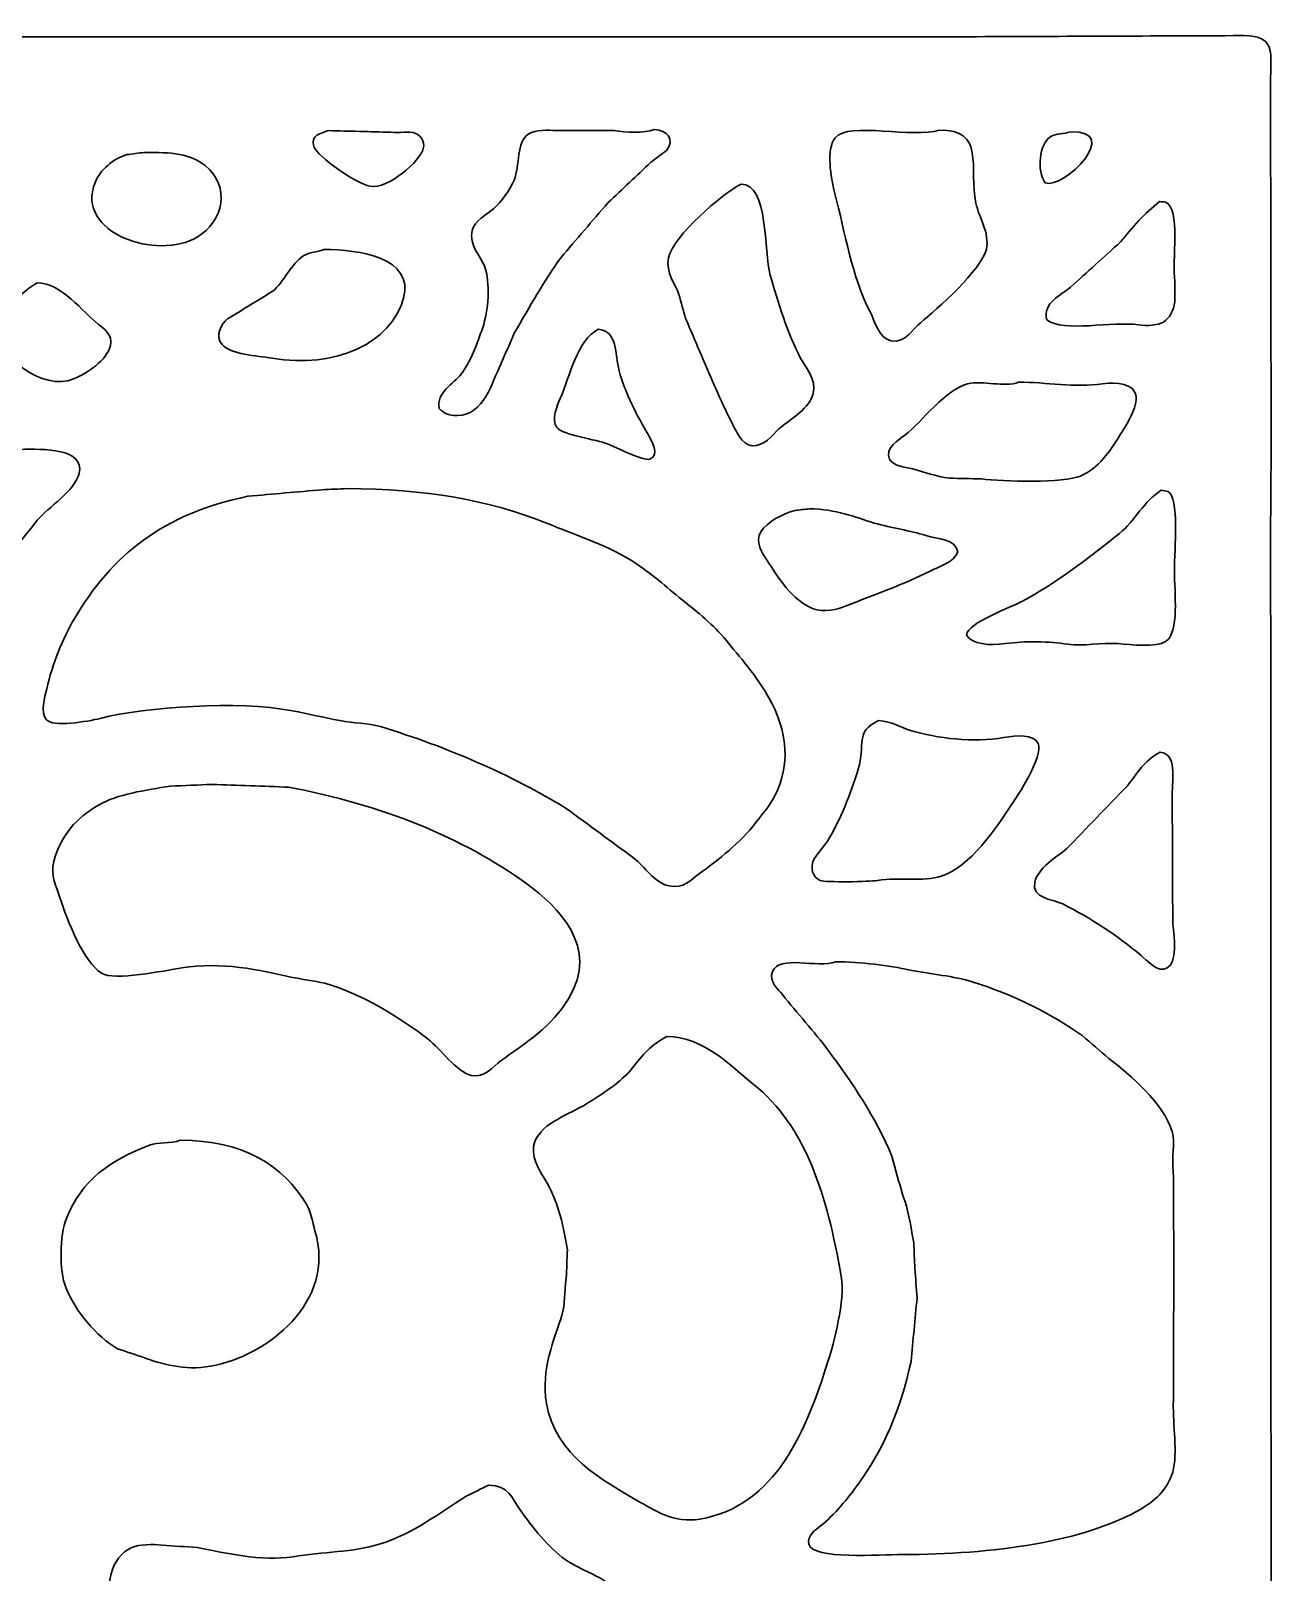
# Model space of a CAD drawing. Header units: centimetres. Extents: x 20.43 to 27, y 1.96 to 9.01.
# Drawn here: x 25.018 to 27.004, y 6.547 to 9.008 of the extents above; entities that cross this region are included whole.
import ezdxf

# ---------------------------------------------------------------- set-up
doc = ezdxf.new("R2010")
doc.units = ezdxf.units.CM
doc.header["$MEASUREMENT"] = 0
doc.layers.add('layer 1', color=7, linetype='Continuous')

msp = doc.modelspace()

# ---------------------------------------------------------------- linework, layer by layer
at = {"layer": 'layer 1', "color": 250, "lineweight": 30}
for points, knots in [([(26.9383, 9.00071), (26.96285, 9.00091), (26.98429, 9.00149), (26.99362, 8.98676), (26.99362, 8.98676), (27.00068, 8.97564), (26.99796, 8.95196), (26.99802, 8.93447), (26.99802, 8.93447), (26.99802, 8.8938), (26.99802, 8.85312), (26.99802, 8.81245), (26.99802, 8.81245), (26.99831, 8.65442), (26.9986, 8.49634), (26.99889, 8.33831), (26.99889, 8.33831), (26.9986, 8.29967), (26.99831, 8.26102), (26.99802, 8.22239), (26.99802, 8.22239), (26.99831, 7.52577), (26.9986, 6.82895), (26.99889, 6.13233), (26.99889, 6.13233), (26.99889, 6.03559), (26.99889, 5.93883), (26.99889, 5.84209), (26.99889, 5.84209), (26.99919, 5.80578), (26.99948, 5.76946), (26.99977, 5.73315), (26.99977, 5.73315), (26.99919, 5.67563), (26.9986, 5.61809), (26.99802, 5.56057), (26.99802, 5.56057), (26.99831, 4.67804), (26.9986, 3.79524), (26.99889, 2.91271), (26.99889, 2.91271), (26.99889, 2.68583), (26.99889, 2.45888), (26.99889, 2.232), (26.99889, 2.232), (26.9986, 2.16896), (26.99831, 2.1059), (26.99802, 2.04287), (26.99802, 2.04287), (26.99461, 2.02044), (27.00369, 1.9897), (26.99275, 1.97488), (26.99275, 1.97488), (26.98, 1.95762), (26.92531, 1.96339), (26.89615, 1.96355), (26.89615, 1.96355), (26.80893, 1.96355), (26.72169, 1.96355), (26.63447, 1.96355), (26.63447, 1.96355), (26.26862, 1.96355), (25.90266, 1.96355), (25.53681, 1.96355), (25.53681, 1.96355), (24.27682, 1.96355), (23.01645, 1.96355), (21.75646, 1.96355), (21.75646, 1.96355), (21.43276, 1.96355), (21.10895, 1.96355), (20.78525, 1.96355), (20.78525, 1.96355), (20.70301, 1.96326), (20.62074, 1.96297), (20.53849, 1.96268), (20.53849, 1.96268), (20.50747, 1.96268), (20.45733, 1.95778), (20.43927, 1.97227), (20.43927, 1.97227), (20.42783, 1.98144), (20.42778, 2.00413), (20.42873, 2.02544), (20.42873, 2.02544), (20.43046, 2.06453), (20.43048, 2.10839), (20.43048, 2.15007), (20.43048, 2.15007), (20.43048, 2.32611), (20.43048, 2.50221), (20.43048, 2.67825), (20.43048, 2.67825), (20.43048, 3.39781), (20.43048, 4.1176), (20.43048, 4.83716), (20.43048, 4.83716), (20.43048, 5.88353), (20.43048, 6.93022), (20.43048, 7.9766), (20.43048, 7.9766), (20.43048, 8.23108), (20.43048, 8.48563), (20.43048, 8.74011), (20.43048, 8.74011), (20.43048, 8.79937), (20.43048, 8.85865), (20.43048, 8.91791), (20.43048, 8.91791), (20.43065, 8.94706), (20.42548, 8.97961), (20.44366, 8.99286), (20.44366, 8.99286), (20.46495, 9.00839), (20.50851, 8.99439), (20.53937, 8.99897), (20.53937, 8.99897), (20.64737, 8.99897), (20.7554, 8.99897), (20.8634, 8.99897), (20.8634, 8.99897), (21.25325, 8.99897), (21.64322, 8.99897), (22.03307, 8.99897), (22.03307, 8.99897), (23.18887, 8.99897), (24.34501, 8.99897), (25.5008, 8.99897), (25.5008, 8.99897), (25.83885, 8.99897), (26.177, 8.99897), (26.51504, 8.99897), (26.51504, 8.99897), (26.65612, 8.99955), (26.79723, 9.00013), (26.9383, 9.00071)], [0, 0, 0, 0, 0.0285714, 0.0285714, 0.0285714, 0.0285714, 0.0571429, 0.0571429, 0.0571429, 0.0571429, 0.0857143, 0.0857143, 0.0857143, 0.0857143, 0.1142857, 0.1142857, 0.1142857, 0.1142857, 0.1428571, 0.1428571, 0.1428571, 0.1428571, 0.1714286, 0.1714286, 0.1714286, 0.1714286, 0.2, 0.2, 0.2, 0.2, 0.2285714, 0.2285714, 0.2285714, 0.2285714, 0.2571429, 0.2571429, 0.2571429, 0.2571429, 0.2857143, 0.2857143, 0.2857143, 0.2857143, 0.3142857, 0.3142857, 0.3142857, 0.3142857, 0.3428571, 0.3428571, 0.3428571, 0.3428571, 0.3714286, 0.3714286, 0.3714286, 0.3714286, 0.4, 0.4, 0.4, 0.4, 0.4285714, 0.4285714, 0.4285714, 0.4285714, 0.4571429, 0.4571429, 0.4571429, 0.4571429, 0.4857143, 0.4857143, 0.4857143, 0.4857143, 0.5142857, 0.5142857, 0.5142857, 0.5142857, 0.5428571, 0.5428571, 0.5428571, 0.5428571, 0.5714286, 0.5714286, 0.5714286, 0.5714286, 0.6, 0.6, 0.6, 0.6, 0.6285714, 0.6285714, 0.6285714, 0.6285714, 0.6571429, 0.6571429, 0.6571429, 0.6571429, 0.6857143, 0.6857143, 0.6857143, 0.6857143, 0.7142857, 0.7142857, 0.7142857, 0.7142857, 0.7428571, 0.7428571, 0.7428571, 0.7428571, 0.7714286, 0.7714286, 0.7714286, 0.7714286, 0.8, 0.8, 0.8, 0.8, 0.8285714, 0.8285714, 0.8285714, 0.8285714, 0.8571429, 0.8571429, 0.8571429, 0.8571429, 0.8857143, 0.8857143, 0.8857143, 0.8857143, 0.9142857, 0.9142857, 0.9142857, 0.9142857, 0.9428571, 0.9428571, 0.9428571, 0.9428571, 1, 1, 1, 1]), ([(26.4685, 8.84992), (26.43012, 8.83585), (26.32332, 8.86395), (26.30254, 8.83772), (26.30254, 8.83772), (26.28773, 8.81904), (26.29574, 8.7736), (26.30166, 8.75056), (26.30166, 8.75056), (26.319, 8.68309), (26.32955, 8.61571), (26.35786, 8.56056), (26.35786, 8.56056), (26.36615, 8.54442), (26.37207, 8.51757), (26.39211, 8.51349), (26.39211, 8.51349), (26.41517, 8.5088), (26.4275, 8.53331), (26.43865, 8.54226), (26.43865, 8.54226), (26.46437, 8.56289), (26.53695, 8.62702), (26.54402, 8.65992), (26.54402, 8.65992), (26.54957, 8.68573), (26.5321, 8.71011), (26.52734, 8.73313), (26.52734, 8.73313), (26.51548, 8.79052), (26.54333, 8.85094), (26.4685, 8.84992)], [0, 0, 0, 0, 0.1111111, 0.1111111, 0.1111111, 0.1111111, 0.2222222, 0.2222222, 0.2222222, 0.2222222, 0.3333333, 0.3333333, 0.3333333, 0.3333333, 0.4444444, 0.4444444, 0.4444444, 0.4444444, 0.5555556, 0.5555556, 0.5555556, 0.5555556, 0.6666667, 0.6666667, 0.6666667, 0.6666667, 0.7777778, 0.7777778, 0.7777778, 0.7777778, 1, 1, 1, 1]), ([(25.4929, 8.84905), (25.48147, 8.84431), (25.46381, 8.84245), (25.47007, 8.82378), (25.47007, 8.82378), (25.47582, 8.80664), (25.53886, 8.76411), (25.55964, 8.76015), (25.55964, 8.76015), (25.58869, 8.75462), (25.64024, 8.80088), (25.64482, 8.82029), (25.64482, 8.82029), (25.64771, 8.83255), (25.63941, 8.84183), (25.63252, 8.84469), (25.63252, 8.84469), (25.62215, 8.84901), (25.60599, 8.84448), (25.59301, 8.84644), (25.59301, 8.84644), (25.55964, 8.84731), (25.52627, 8.84818), (25.4929, 8.84905)], [0, 0, 0, 0, 0.1428571, 0.1428571, 0.1428571, 0.1428571, 0.2857143, 0.2857143, 0.2857143, 0.2857143, 0.4285714, 0.4285714, 0.4285714, 0.4285714, 0.5714286, 0.5714286, 0.5714286, 0.5714286, 0.7142857, 0.7142857, 0.7142857, 0.7142857, 1, 1, 1, 1]), ([(26.01363, 8.8508), (25.998, 8.84451), (25.96804, 8.84613), (25.94953, 8.84905), (25.94953, 8.84905), (25.91909, 8.84905), (25.88864, 8.84905), (25.8582, 8.84905), (25.8582, 8.84905), (25.84264, 8.85038), (25.82393, 8.85025), (25.81342, 8.84382), (25.81342, 8.84382), (25.79205, 8.83075), (25.80004, 8.79364), (25.78971, 8.76974), (25.78971, 8.76974), (25.78285, 8.75388), (25.76975, 8.73517), (25.75722, 8.72442), (25.75722, 8.72442), (25.74628, 8.71503), (25.72686, 8.70523), (25.72297, 8.68955), (25.72297, 8.68955), (25.71729, 8.66661), (25.73657, 8.64802), (25.74229, 8.6329), (25.74229, 8.6329), (25.75271, 8.60534), (25.7487, 8.5608), (25.73966, 8.53441), (25.73966, 8.53441), (25.73135, 8.51018), (25.72026, 8.47941), (25.70541, 8.46033), (25.70541, 8.46033), (25.69353, 8.44506), (25.66517, 8.43097), (25.67028, 8.40542), (25.67028, 8.40542), (25.67776, 8.39776), (25.68337, 8.39393), (25.69926, 8.39409), (25.69926, 8.39409), (25.74259, 8.39453), (25.75353, 8.44662), (25.76863, 8.47602), (25.76863, 8.47602), (25.77595, 8.49286), (25.78327, 8.50972), (25.79059, 8.52657), (25.79059, 8.52657), (25.81432, 8.5671), (25.83737, 8.60816), (25.86435, 8.64597), (25.86435, 8.64597), (25.88952, 8.67531), (25.9147, 8.70466), (25.93987, 8.734), (25.93987, 8.734), (25.9627, 8.7555), (25.98553, 8.777), (26.00836, 8.7985), (26.00836, 8.7985), (26.01685, 8.80489), (26.02534, 8.81128), (26.03383, 8.81768), (26.03383, 8.81768), (26.04657, 8.83488), (26.03481, 8.85041), (26.01363, 8.8508)], [0, 0, 0, 0, 0.0526316, 0.0526316, 0.0526316, 0.0526316, 0.1052632, 0.1052632, 0.1052632, 0.1052632, 0.1578947, 0.1578947, 0.1578947, 0.1578947, 0.2105263, 0.2105263, 0.2105263, 0.2105263, 0.2631579, 0.2631579, 0.2631579, 0.2631579, 0.3157895, 0.3157895, 0.3157895, 0.3157895, 0.3684211, 0.3684211, 0.3684211, 0.3684211, 0.4210526, 0.4210526, 0.4210526, 0.4210526, 0.4736842, 0.4736842, 0.4736842, 0.4736842, 0.5263158, 0.5263158, 0.5263158, 0.5263158, 0.5789474, 0.5789474, 0.5789474, 0.5789474, 0.6315789, 0.6315789, 0.6315789, 0.6315789, 0.6842105, 0.6842105, 0.6842105, 0.6842105, 0.7368421, 0.7368421, 0.7368421, 0.7368421, 0.7894737, 0.7894737, 0.7894737, 0.7894737, 0.8421053, 0.8421053, 0.8421053, 0.8421053, 0.8947368, 0.8947368, 0.8947368, 0.8947368, 1, 1, 1, 1]), ([(26.67838, 8.84731), (26.66802, 8.8433), (26.65534, 8.84473), (26.64676, 8.83947), (26.64676, 8.83947), (26.62847, 8.82824), (26.62406, 8.78505), (26.63798, 8.76538), (26.63798, 8.76538), (26.66847, 8.75535), (26.76253, 8.8499), (26.67838, 8.84731)], [0, 0, 0, 0, 0.25, 0.25, 0.25, 0.25, 0.5, 0.5, 0.5, 0.5, 1, 1, 1, 1]), ([(25.19873, 8.81419), (25.18966, 8.81303), (25.18058, 8.81187), (25.17151, 8.8107), (25.17151, 8.8107), (25.14984, 8.80429), (25.12855, 8.78625), (25.12057, 8.76625), (25.12057, 8.76625), (25.08818, 8.68506), (25.22036, 8.64075), (25.28391, 8.67909), (25.28391, 8.67909), (25.32524, 8.70403), (25.33809, 8.75973), (25.2962, 8.79327), (25.2962, 8.79327), (25.27277, 8.81203), (25.24312, 8.81476), (25.19873, 8.81419)], [0, 0, 0, 0, 0.1666667, 0.1666667, 0.1666667, 0.1666667, 0.3333333, 0.3333333, 0.3333333, 0.3333333, 0.5, 0.5, 0.5, 0.5, 0.6666667, 0.6666667, 0.6666667, 0.6666667, 1, 1, 1, 1]), ([(26.15238, 8.76364), (26.12194, 8.74802), (26.04352, 8.68083), (26.03646, 8.64597), (26.03646, 8.64597), (26.03177, 8.62277), (26.04722, 8.60319), (26.05315, 8.58758), (26.05315, 8.58758), (26.05666, 8.5748), (26.06017, 8.56201), (26.06369, 8.54923), (26.06369, 8.54923), (26.07422, 8.52454), (26.08476, 8.49984), (26.0953, 8.47514), (26.0953, 8.47514), (26.11053, 8.43999), (26.12531, 8.40595), (26.14184, 8.37404), (26.14184, 8.37404), (26.14763, 8.36286), (26.1572, 8.34225), (26.17696, 8.34615), (26.17696, 8.34615), (26.19476, 8.34966), (26.20514, 8.36693), (26.21736, 8.37666), (26.21736, 8.37666), (26.23449, 8.3903), (26.26094, 8.40546), (26.26741, 8.42895), (26.26741, 8.42895), (26.27378, 8.45205), (26.25385, 8.47268), (26.24634, 8.48735), (26.24634, 8.48735), (26.22692, 8.52525), (26.2109, 8.57495), (26.19892, 8.61808), (26.19892, 8.61808), (26.18825, 8.65649), (26.19675, 8.76347), (26.15238, 8.76364)], [0, 0, 0, 0, 0.0833333, 0.0833333, 0.0833333, 0.0833333, 0.1666667, 0.1666667, 0.1666667, 0.1666667, 0.25, 0.25, 0.25, 0.25, 0.3333333, 0.3333333, 0.3333333, 0.3333333, 0.4166667, 0.4166667, 0.4166667, 0.4166667, 0.5, 0.5, 0.5, 0.5, 0.5833333, 0.5833333, 0.5833333, 0.5833333, 0.6666667, 0.6666667, 0.6666667, 0.6666667, 0.75, 0.75, 0.75, 0.75, 0.8333333, 0.8333333, 0.8333333, 0.8333333, 1, 1, 1, 1]), ([(26.82063, 8.73575), (26.79668, 8.71713), (26.77732, 8.6947), (26.75829, 8.67125), (26.75829, 8.67125), (26.73165, 8.64714), (26.70501, 8.62302), (26.67838, 8.59891), (26.67838, 8.59891), (26.66369, 8.58604), (26.6337, 8.57484), (26.64062, 8.54661), (26.64062, 8.54661), (26.66738, 8.52646), (26.74563, 8.54514), (26.78726, 8.53877), (26.78726, 8.53877), (26.80044, 8.53675), (26.81901, 8.53848), (26.82678, 8.54313), (26.82678, 8.54313), (26.83683, 8.54914), (26.84284, 8.5618), (26.84522, 8.57538), (26.84522, 8.57538), (26.84522, 8.58641), (26.84522, 8.59746), (26.84522, 8.6085), (26.84522, 8.6085), (26.84031, 8.63999), (26.85448, 8.72571), (26.83029, 8.73488), (26.83029, 8.73488), (26.82707, 8.73517), (26.82385, 8.73546), (26.82063, 8.73575)], [0, 0, 0, 0, 0.1, 0.1, 0.1, 0.1, 0.2, 0.2, 0.2, 0.2, 0.3, 0.3, 0.3, 0.3, 0.4, 0.4, 0.4, 0.4, 0.5, 0.5, 0.5, 0.5, 0.6, 0.6, 0.6, 0.6, 0.7, 0.7, 0.7, 0.7, 0.8, 0.8, 0.8, 0.8, 1, 1, 1, 1]), ([(25.48588, 8.65905), (25.47457, 8.65457), (25.46346, 8.65511), (25.45426, 8.64946), (25.45426, 8.64946), (25.43247, 8.63607), (25.42312, 8.60762), (25.40333, 8.59194), (25.40333, 8.59194), (25.37963, 8.57741), (25.35591, 8.56288), (25.3322, 8.54836), (25.3322, 8.54836), (25.32198, 8.5407), (25.31172, 8.52136), (25.32342, 8.50739), (25.32342, 8.50739), (25.33669, 8.49155), (25.37902, 8.48964), (25.40333, 8.4856), (25.40333, 8.4856), (25.50436, 8.46882), (25.59343, 8.50855), (25.61321, 8.58148), (25.61321, 8.58148), (25.63067, 8.64589), (25.54217, 8.6596), (25.48588, 8.65905)], [0, 0, 0, 0, 0.125, 0.125, 0.125, 0.125, 0.25, 0.25, 0.25, 0.25, 0.375, 0.375, 0.375, 0.375, 0.5, 0.5, 0.5, 0.5, 0.625, 0.625, 0.625, 0.625, 0.75, 0.75, 0.75, 0.75, 1, 1, 1, 1]), ([(25.02837, 8.60588), (25.00378, 8.59149), (24.97637, 8.56692), (24.97041, 8.53528), (24.97041, 8.53528), (24.9615, 8.4879), (25.03728, 8.43247), (25.08633, 8.45248), (25.08633, 8.45248), (25.10704, 8.46093), (25.13994, 8.48249), (25.14516, 8.50565), (25.14516, 8.50565), (25.14912, 8.52321), (25.13408, 8.53325), (25.12584, 8.53964), (25.12584, 8.53964), (25.1016, 8.55844), (25.06667, 8.60626), (25.02837, 8.60588)], [0, 0, 0, 0, 0.1666667, 0.1666667, 0.1666667, 0.1666667, 0.3333333, 0.3333333, 0.3333333, 0.3333333, 0.5, 0.5, 0.5, 0.5, 0.6666667, 0.6666667, 0.6666667, 0.6666667, 1, 1, 1, 1]), ([(25.92406, 8.5318), (25.89013, 8.51346), (25.87902, 8.45738), (25.86347, 8.42111), (25.86347, 8.42111), (25.85873, 8.41003), (25.84898, 8.38821), (25.8582, 8.37491), (25.8582, 8.37491), (25.86626, 8.3633), (25.92276, 8.35526), (25.93899, 8.34876), (25.93899, 8.34876), (25.95042, 8.34419), (25.99763, 8.3207), (26.00661, 8.32436), (26.00661, 8.32436), (26.02288, 8.33099), (26.00925, 8.35484), (26.00397, 8.36358), (26.00397, 8.36358), (25.98748, 8.3909), (25.96584, 8.43247), (25.95743, 8.46556), (25.95743, 8.46556), (25.95068, 8.49211), (25.95528, 8.52994), (25.92406, 8.5318)], [0, 0, 0, 0, 0.125, 0.125, 0.125, 0.125, 0.25, 0.25, 0.25, 0.25, 0.375, 0.375, 0.375, 0.375, 0.5, 0.5, 0.5, 0.5, 0.625, 0.625, 0.625, 0.625, 0.75, 0.75, 0.75, 0.75, 1, 1, 1, 1]), ([(26.59583, 8.44725), (26.57249, 8.43841), (26.53931, 8.45074), (26.51417, 8.44464), (26.51417, 8.44464), (26.47914, 8.43614), (26.44175, 8.38459), (26.41406, 8.36271), (26.41406, 8.36271), (26.40513, 8.35566), (26.38061, 8.3421), (26.38947, 8.32436), (26.38947, 8.32436), (26.39499, 8.31331), (26.41305, 8.31227), (26.42635, 8.30867), (26.42635, 8.30867), (26.44547, 8.3035), (26.46331, 8.29737), (26.48519, 8.29386), (26.48519, 8.29386), (26.50216, 8.29356), (26.51914, 8.29327), (26.53612, 8.29298), (26.53612, 8.29298), (26.57022, 8.28797), (26.66837, 8.28649), (26.69418, 8.29734), (26.69418, 8.29734), (26.72242, 8.30921), (26.74215, 8.3375), (26.75741, 8.36271), (26.75741, 8.36271), (26.76428, 8.37406), (26.78761, 8.40838), (26.78287, 8.42721), (26.78287, 8.42721), (26.77864, 8.44405), (26.7534, 8.44828), (26.72931, 8.44464), (26.72931, 8.44464), (26.685, 8.43794), (26.63943, 8.44755), (26.59583, 8.44725)], [0, 0, 0, 0, 0.0833333, 0.0833333, 0.0833333, 0.0833333, 0.1666667, 0.1666667, 0.1666667, 0.1666667, 0.25, 0.25, 0.25, 0.25, 0.3333333, 0.3333333, 0.3333333, 0.3333333, 0.4166667, 0.4166667, 0.4166667, 0.4166667, 0.5, 0.5, 0.5, 0.5, 0.5833333, 0.5833333, 0.5833333, 0.5833333, 0.6666667, 0.6666667, 0.6666667, 0.6666667, 0.75, 0.75, 0.75, 0.75, 0.8333333, 0.8333333, 0.8333333, 0.8333333, 1, 1, 1, 1]), ([(25.00115, 8.34005), (24.99442, 8.33772), (24.98768, 8.3354), (24.98095, 8.33308), (24.98095, 8.33308), (24.9569, 8.31866), (24.9443, 8.29248), (24.923, 8.27555), (24.923, 8.27555), (24.90163, 8.2587), (24.88026, 8.24185), (24.85889, 8.225), (24.85889, 8.225), (24.83702, 8.21058), (24.81106, 8.20177), (24.78601, 8.19101), (24.78601, 8.19101), (24.7705, 8.18316), (24.75498, 8.17532), (24.73947, 8.16748), (24.73947, 8.16748), (24.69129, 8.14867), (24.63593, 8.13626), (24.58755, 8.11954), (24.58755, 8.11954), (24.57116, 8.11634), (24.55476, 8.11315), (24.53837, 8.10995), (24.53837, 8.10995), (24.51817, 8.10431), (24.49935, 8.09713), (24.47515, 8.09252), (24.47515, 8.09252), (24.46005, 8.08964), (24.42875, 8.08906), (24.43388, 8.07073), (24.43388, 8.07073), (24.43727, 8.05247), (24.46546, 8.0499), (24.4813, 8.04371), (24.4813, 8.04371), (24.53096, 8.02431), (24.57847, 8.00272), (24.62619, 7.98183), (24.62619, 7.98183), (24.68277, 7.95706), (24.74051, 7.92277), (24.78952, 7.88857), (24.78952, 7.88857), (24.80032, 7.88103), (24.83367, 7.85017), (24.85099, 7.85632), (24.85099, 7.85632), (24.87165, 7.86366), (24.86317, 7.89372), (24.86855, 7.91646), (24.86855, 7.91646), (24.87971, 7.96359), (24.89822, 8.01121), (24.91509, 8.05417), (24.91509, 8.05417), (24.94109, 8.12034), (24.98669, 8.17514), (25.02837, 8.22674), (25.02837, 8.22674), (25.04574, 8.24825), (25.0885, 8.27331), (25.09511, 8.3017), (25.09511, 8.3017), (25.10455, 8.34223), (25.03779, 8.34053), (25.00115, 8.34005)], [0, 0, 0, 0, 0.0526316, 0.0526316, 0.0526316, 0.0526316, 0.1052632, 0.1052632, 0.1052632, 0.1052632, 0.1578947, 0.1578947, 0.1578947, 0.1578947, 0.2105263, 0.2105263, 0.2105263, 0.2105263, 0.2631579, 0.2631579, 0.2631579, 0.2631579, 0.3157895, 0.3157895, 0.3157895, 0.3157895, 0.3684211, 0.3684211, 0.3684211, 0.3684211, 0.4210526, 0.4210526, 0.4210526, 0.4210526, 0.4736842, 0.4736842, 0.4736842, 0.4736842, 0.5263158, 0.5263158, 0.5263158, 0.5263158, 0.5789474, 0.5789474, 0.5789474, 0.5789474, 0.6315789, 0.6315789, 0.6315789, 0.6315789, 0.6842105, 0.6842105, 0.6842105, 0.6842105, 0.7368421, 0.7368421, 0.7368421, 0.7368421, 0.7894737, 0.7894737, 0.7894737, 0.7894737, 0.8421053, 0.8421053, 0.8421053, 0.8421053, 0.8947368, 0.8947368, 0.8947368, 0.8947368, 1, 1, 1, 1]), ([(25.52276, 8.27729), (25.50959, 8.27671), (25.49641, 8.27613), (25.48324, 8.27555), (25.48324, 8.27555), (25.44373, 8.27207), (25.40421, 8.26858), (25.36469, 8.26509), (25.36469, 8.26509), (25.2295, 8.23684), (25.14769, 8.17196), (25.08721, 8.06899), (25.08721, 8.06899), (25.06845, 8.03705), (25.05245, 7.99716), (25.0433, 7.95742), (25.0433, 7.95742), (25.04019, 7.94394), (25.03317, 7.92008), (25.04242, 7.90862), (25.04242, 7.90862), (25.05297, 7.89555), (25.10906, 7.90552), (25.12848, 7.91036), (25.12848, 7.91036), (25.20361, 7.92909), (25.34799, 7.93896), (25.43582, 7.92256), (25.43582, 7.92256), (25.46099, 7.91733), (25.48617, 7.9121), (25.51134, 7.90687), (25.51134, 7.90687), (25.53386, 7.90238), (25.55636, 7.90338), (25.57632, 7.89729), (25.57632, 7.89729), (25.68459, 7.86425), (25.78506, 7.82019), (25.87313, 7.76655), (25.87313, 7.76655), (25.90913, 7.74011), (25.94514, 7.71367), (25.98114, 7.68723), (25.98114, 7.68723), (25.99872, 7.67354), (26.01272, 7.64852), (26.03734, 7.64278), (26.03734, 7.64278), (26.05992, 7.63752), (26.07325, 7.65333), (26.08388, 7.66109), (26.08388, 7.66109), (26.11725, 7.68544), (26.15081, 7.71165), (26.17609, 7.74389), (26.17609, 7.74389), (26.18849, 7.7597), (26.20345, 7.77754), (26.21121, 7.79705), (26.21121, 7.79705), (26.25155, 7.8984), (26.17396, 7.97872), (26.13218, 8.03064), (26.13218, 8.03064), (26.11245, 8.05515), (26.08758, 8.07644), (26.06281, 8.09601), (26.06281, 8.09601), (26.03725, 8.1162), (26.0135, 8.13853), (25.98553, 8.15702), (25.98553, 8.15702), (25.94108, 8.18641), (25.89234, 8.20171), (25.83888, 8.22326), (25.83888, 8.22326), (25.75165, 8.25843), (25.64627, 8.27739), (25.52276, 8.27729)], [0, 0, 0, 0, 0.047619, 0.047619, 0.047619, 0.047619, 0.0952381, 0.0952381, 0.0952381, 0.0952381, 0.1428571, 0.1428571, 0.1428571, 0.1428571, 0.1904762, 0.1904762, 0.1904762, 0.1904762, 0.2380952, 0.2380952, 0.2380952, 0.2380952, 0.2857143, 0.2857143, 0.2857143, 0.2857143, 0.3333333, 0.3333333, 0.3333333, 0.3333333, 0.3809524, 0.3809524, 0.3809524, 0.3809524, 0.4285714, 0.4285714, 0.4285714, 0.4285714, 0.4761905, 0.4761905, 0.4761905, 0.4761905, 0.5238095, 0.5238095, 0.5238095, 0.5238095, 0.5714286, 0.5714286, 0.5714286, 0.5714286, 0.6190476, 0.6190476, 0.6190476, 0.6190476, 0.6666667, 0.6666667, 0.6666667, 0.6666667, 0.7142857, 0.7142857, 0.7142857, 0.7142857, 0.7619048, 0.7619048, 0.7619048, 0.7619048, 0.8095238, 0.8095238, 0.8095238, 0.8095238, 0.8571429, 0.8571429, 0.8571429, 0.8571429, 0.9047619, 0.9047619, 0.9047619, 0.9047619, 1, 1, 1, 1]), ([(26.82327, 8.27468), (26.79526, 8.25703), (26.78167, 8.22595), (26.75653, 8.20583), (26.75653, 8.20583), (26.70882, 8.16762), (26.65709, 8.12745), (26.60198, 8.09775), (26.60198, 8.09775), (26.58426, 8.0882), (26.51352, 8.06304), (26.51241, 8.04371), (26.51241, 8.04371), (26.52016, 8.02898), (26.5497, 8.02596), (26.57476, 8.02977), (26.57476, 8.02977), (26.60448, 8.03428), (26.64508, 8.0332), (26.67399, 8.02889), (26.67399, 8.02889), (26.69948, 8.0251), (26.72704, 8.03202), (26.7539, 8.02977), (26.7539, 8.02977), (26.77608, 8.02791), (26.815, 8.02338), (26.83029, 8.03325), (26.83029, 8.03325), (26.85281, 8.04778), (26.84434, 8.1107), (26.84434, 8.14656), (26.84434, 8.14656), (26.84434, 8.17921), (26.85282, 8.26383), (26.83381, 8.27294), (26.83381, 8.27294), (26.83029, 8.27352), (26.82678, 8.2741), (26.82327, 8.27468)], [0, 0, 0, 0, 0.0909091, 0.0909091, 0.0909091, 0.0909091, 0.1818182, 0.1818182, 0.1818182, 0.1818182, 0.2727273, 0.2727273, 0.2727273, 0.2727273, 0.3636364, 0.3636364, 0.3636364, 0.3636364, 0.4545455, 0.4545455, 0.4545455, 0.4545455, 0.5454545, 0.5454545, 0.5454545, 0.5454545, 0.6363636, 0.6363636, 0.6363636, 0.6363636, 0.7272727, 0.7272727, 0.7272727, 0.7272727, 0.8181818, 0.8181818, 0.8181818, 0.8181818, 1, 1, 1, 1]), ([(26.26126, 8.24505), (26.25366, 8.24418), (26.24604, 8.2433), (26.23843, 8.24243), (26.23843, 8.24243), (26.21867, 8.23749), (26.19348, 8.22384), (26.18399, 8.20844), (26.18399, 8.20844), (26.17412, 8.19241), (26.186, 8.1741), (26.19277, 8.16399), (26.19277, 8.16399), (26.21213, 8.13507), (26.23331, 8.09925), (26.26741, 8.08555), (26.26741, 8.08555), (26.28336, 8.07914), (26.30708, 8.08464), (26.3201, 8.0899), (26.3201, 8.0899), (26.36539, 8.10821), (26.41266, 8.12452), (26.45445, 8.14569), (26.45445, 8.14569), (26.47039, 8.15375), (26.49131, 8.1592), (26.49836, 8.17619), (26.49836, 8.17619), (26.49526, 8.19821), (26.46621, 8.19604), (26.44743, 8.20234), (26.44743, 8.20234), (26.42273, 8.21062), (26.39244, 8.21408), (26.36488, 8.22239), (26.36488, 8.22239), (26.3329, 8.23203), (26.30481, 8.24466), (26.26126, 8.24505)], [0, 0, 0, 0, 0.0909091, 0.0909091, 0.0909091, 0.0909091, 0.1818182, 0.1818182, 0.1818182, 0.1818182, 0.2727273, 0.2727273, 0.2727273, 0.2727273, 0.3636364, 0.3636364, 0.3636364, 0.3636364, 0.4545455, 0.4545455, 0.4545455, 0.4545455, 0.5454545, 0.5454545, 0.5454545, 0.5454545, 0.6363636, 0.6363636, 0.6363636, 0.6363636, 0.7272727, 0.7272727, 0.7272727, 0.7272727, 0.8181818, 0.8181818, 0.8181818, 0.8181818, 1, 1, 1, 1]), ([(26.37191, 7.90687), (26.33318, 7.88912), (26.35153, 7.86864), (26.33942, 7.8293), (26.33942, 7.8293), (26.32683, 7.78842), (26.31078, 7.74792), (26.29024, 7.71425), (26.29024, 7.71425), (26.28322, 7.70496), (26.27619, 7.69566), (26.26917, 7.68636), (26.26917, 7.68636), (26.26118, 7.67282), (26.26714, 7.65611), (26.27883, 7.6515), (26.27883, 7.6515), (26.28671, 7.64839), (26.3574, 7.64943), (26.37015, 7.6515), (26.37015, 7.6515), (26.40413, 7.65701), (26.44282, 7.64925), (26.47202, 7.65847), (26.47202, 7.65847), (26.51808, 7.67301), (26.55928, 7.73496), (26.58442, 7.77265), (26.58442, 7.77265), (26.59318, 7.78578), (26.63561, 7.84904), (26.62657, 7.87027), (26.62657, 7.87027), (26.61985, 7.88604), (26.5917, 7.88328), (26.57212, 7.87985), (26.57212, 7.87985), (26.52372, 7.87139), (26.46512, 7.87839), (26.42284, 7.89118), (26.42284, 7.89118), (26.40576, 7.89635), (26.39323, 7.90551), (26.37191, 7.90687)], [0, 0, 0, 0, 0.0833333, 0.0833333, 0.0833333, 0.0833333, 0.1666667, 0.1666667, 0.1666667, 0.1666667, 0.25, 0.25, 0.25, 0.25, 0.3333333, 0.3333333, 0.3333333, 0.3333333, 0.4166667, 0.4166667, 0.4166667, 0.4166667, 0.5, 0.5, 0.5, 0.5, 0.5833333, 0.5833333, 0.5833333, 0.5833333, 0.6666667, 0.6666667, 0.6666667, 0.6666667, 0.75, 0.75, 0.75, 0.75, 0.8333333, 0.8333333, 0.8333333, 0.8333333, 1, 1, 1, 1]), ([(26.82151, 7.85632), (26.79617, 7.84362), (26.78558, 7.82303), (26.76882, 7.80228), (26.76882, 7.80228), (26.73663, 7.76888), (26.70442, 7.73546), (26.67223, 7.70205), (26.67223, 7.70205), (26.65598, 7.68904), (26.62652, 7.67159), (26.6213, 7.64888), (26.6213, 7.64888), (26.6153, 7.62278), (26.65184, 7.6212), (26.66608, 7.61402), (26.66608, 7.61402), (26.71164, 7.59105), (26.75323, 7.56326), (26.79078, 7.53209), (26.79078, 7.53209), (26.79826, 7.52588), (26.81962, 7.50174), (26.83293, 7.51205), (26.83293, 7.51205), (26.84899, 7.51984), (26.84506, 7.55984), (26.84171, 7.58177), (26.84171, 7.58177), (26.84142, 7.65033), (26.84112, 7.71891), (26.84083, 7.78747), (26.84083, 7.78747), (26.84083, 7.81533), (26.8492, 7.85394), (26.82151, 7.85632)], [0, 0, 0, 0, 0.1, 0.1, 0.1, 0.1, 0.2, 0.2, 0.2, 0.2, 0.3, 0.3, 0.3, 0.3, 0.4, 0.4, 0.4, 0.4, 0.5, 0.5, 0.5, 0.5, 0.6, 0.6, 0.6, 0.6, 0.7, 0.7, 0.7, 0.7, 0.8, 0.8, 0.8, 0.8, 1, 1, 1, 1]), ([(25.30762, 7.8049), (25.28537, 7.80403), (25.26312, 7.80315), (25.24088, 7.80228), (25.24088, 7.80228), (25.20136, 7.79574), (25.15602, 7.78951), (25.12584, 7.77178), (25.12584, 7.77178), (25.09131, 7.75148), (25.06647, 7.72505), (25.05471, 7.682), (25.05471, 7.682), (25.04878, 7.66026), (25.05921, 7.64087), (25.06437, 7.62448), (25.06437, 7.62448), (25.07641, 7.58632), (25.10248, 7.5217), (25.13111, 7.50333), (25.13111, 7.50333), (25.15053, 7.49087), (25.23097, 7.50732), (25.25932, 7.51205), (25.25932, 7.51205), (25.32071, 7.52227), (25.38537, 7.50854), (25.43319, 7.49723), (25.43319, 7.49723), (25.45133, 7.49403), (25.46949, 7.49084), (25.48763, 7.48764), (25.48763, 7.48764), (25.54987, 7.46895), (25.60597, 7.43345), (25.65272, 7.39787), (25.65272, 7.39787), (25.67184, 7.38332), (25.69751, 7.34619), (25.72122, 7.34034), (25.72122, 7.34034), (25.74325, 7.33491), (25.75696, 7.35534), (25.76776, 7.363), (25.76776, 7.363), (25.80913, 7.39239), (25.84999, 7.41853), (25.87664, 7.46237), (25.87664, 7.46237), (25.92723, 7.54554), (25.8595, 7.61012), (25.80991, 7.64627), (25.80991, 7.64627), (25.7086, 7.7201), (25.57694, 7.77316), (25.42968, 7.80054), (25.42968, 7.80054), (25.38899, 7.80199), (25.3483, 7.80344), (25.30762, 7.8049)], [0, 0, 0, 0, 0.0625, 0.0625, 0.0625, 0.0625, 0.125, 0.125, 0.125, 0.125, 0.1875, 0.1875, 0.1875, 0.1875, 0.25, 0.25, 0.25, 0.25, 0.3125, 0.3125, 0.3125, 0.3125, 0.375, 0.375, 0.375, 0.375, 0.4375, 0.4375, 0.4375, 0.4375, 0.5, 0.5, 0.5, 0.5, 0.5625, 0.5625, 0.5625, 0.5625, 0.625, 0.625, 0.625, 0.625, 0.6875, 0.6875, 0.6875, 0.6875, 0.75, 0.75, 0.75, 0.75, 0.8125, 0.8125, 0.8125, 0.8125, 0.875, 0.875, 0.875, 0.875, 1, 1, 1, 1]), ([(26.30342, 7.52163), (26.27454, 7.51091), (26.21347, 7.53348), (26.20243, 7.50594), (26.20243, 7.50594), (26.19608, 7.49012), (26.21223, 7.47697), (26.21824, 7.46934), (26.21824, 7.46934), (26.24212, 7.43899), (26.26883, 7.41101), (26.292, 7.37957), (26.292, 7.37957), (26.32947, 7.3287), (26.36764, 7.27316), (26.39298, 7.21135), (26.39298, 7.21135), (26.39884, 7.19043), (26.40469, 7.16951), (26.41055, 7.1486), (26.41055, 7.1486), (26.41929, 7.12617), (26.42331, 7.10035), (26.42811, 7.07277), (26.42811, 7.07277), (26.4287, 7.05911), (26.42928, 7.04546), (26.42987, 7.0318), (26.42987, 7.0318), (26.43104, 7.01612), (26.43221, 7.00042), (26.43338, 6.98474), (26.43338, 6.98474), (26.43016, 6.95104), (26.42694, 6.91733), (26.42372, 6.88363), (26.42372, 6.88363), (26.40718, 6.80523), (26.37884, 6.74264), (26.33942, 6.68753), (26.33942, 6.68753), (26.32287, 6.6644), (26.301, 6.63814), (26.27883, 6.62042), (26.27883, 6.62042), (26.2722, 6.61512), (26.25701, 6.60571), (26.26039, 6.59165), (26.26039, 6.59165), (26.26646, 6.56643), (26.37484, 6.57509), (26.40967, 6.57509), (26.40967, 6.57509), (26.55293, 6.57511), (26.70105, 6.5951), (26.79165, 6.64831), (26.79165, 6.64831), (26.81294, 6.66081), (26.83062, 6.67715), (26.83995, 6.70147), (26.83995, 6.70147), (26.85056, 6.72911), (26.84256, 6.77484), (26.84259, 6.81042), (26.84259, 6.81042), (26.84288, 6.88799), (26.84317, 6.96557), (26.84346, 7.04313), (26.84346, 7.04313), (26.84317, 7.09107), (26.84288, 7.13901), (26.84259, 7.18695), (26.84259, 7.18695), (26.8389, 7.20908), (26.84671, 7.2312), (26.84083, 7.25057), (26.84083, 7.25057), (26.8273, 7.29516), (26.7738, 7.34081), (26.73985, 7.36736), (26.73985, 7.36736), (26.7255, 7.37956), (26.71116, 7.39177), (26.69682, 7.40397), (26.69682, 7.40397), (26.64713, 7.43901), (26.58635, 7.46963), (26.52295, 7.48938), (26.52295, 7.48938), (26.49028, 7.49956), (26.45779, 7.50115), (26.42196, 7.50856), (26.42196, 7.50856), (26.38871, 7.51543), (26.34378, 7.52166), (26.30342, 7.52163)], [0, 0, 0, 0, 0.04, 0.04, 0.04, 0.04, 0.08, 0.08, 0.08, 0.08, 0.12, 0.12, 0.12, 0.12, 0.16, 0.16, 0.16, 0.16, 0.2, 0.2, 0.2, 0.2, 0.24, 0.24, 0.24, 0.24, 0.28, 0.28, 0.28, 0.28, 0.32, 0.32, 0.32, 0.32, 0.36, 0.36, 0.36, 0.36, 0.4, 0.4, 0.4, 0.4, 0.44, 0.44, 0.44, 0.44, 0.48, 0.48, 0.48, 0.48, 0.52, 0.52, 0.52, 0.52, 0.56, 0.56, 0.56, 0.56, 0.6, 0.6, 0.6, 0.6, 0.64, 0.64, 0.64, 0.64, 0.68, 0.68, 0.68, 0.68, 0.72, 0.72, 0.72, 0.72, 0.76, 0.76, 0.76, 0.76, 0.8, 0.8, 0.8, 0.8, 0.84, 0.84, 0.84, 0.84, 0.88, 0.88, 0.88, 0.88, 0.92, 0.92, 0.92, 0.92, 1, 1, 1, 1]), ([(26.03383, 7.40223), (26.00727, 7.38862), (25.99603, 7.37349), (25.97851, 7.35167), (25.97851, 7.35167), (25.96068, 7.32949), (25.93012, 7.31028), (25.90562, 7.29502), (25.90562, 7.29502), (25.87879, 7.27831), (25.83549, 7.26528), (25.82308, 7.23488), (25.82308, 7.23488), (25.81398, 7.2126), (25.83051, 7.1889), (25.83888, 7.17474), (25.83888, 7.17474), (25.85909, 7.1406), (25.86685, 7.10989), (25.87489, 7.06144), (25.87489, 7.06144), (25.8743, 7.04633), (25.87372, 7.03122), (25.87313, 7.01611), (25.87313, 7.01611), (25.8693, 6.99319), (25.87176, 6.97531), (25.86611, 6.95685), (25.86611, 6.95685), (25.85463, 6.91938), (25.83202, 6.87159), (25.84152, 6.81652), (25.84152, 6.81652), (25.85588, 6.73331), (25.92998, 6.69425), (25.99256, 6.6579), (25.99256, 6.6579), (26.0151, 6.6448), (26.04523, 6.62484), (26.08652, 6.63175), (26.08652, 6.63175), (26.20825, 6.65212), (26.25692, 6.77448), (26.29112, 6.88363), (26.29112, 6.88363), (26.30014, 6.91242), (26.31903, 6.98033), (26.3122, 7.0196), (26.3122, 7.0196), (26.2897, 7.14891), (26.25597, 7.25925), (26.1717, 7.3264), (26.1717, 7.3264), (26.13765, 7.35353), (26.09271, 7.40252), (26.03383, 7.40223)], [0, 0, 0, 0, 0.0666667, 0.0666667, 0.0666667, 0.0666667, 0.1333333, 0.1333333, 0.1333333, 0.1333333, 0.2, 0.2, 0.2, 0.2, 0.2666667, 0.2666667, 0.2666667, 0.2666667, 0.3333333, 0.3333333, 0.3333333, 0.3333333, 0.4, 0.4, 0.4, 0.4, 0.4666667, 0.4666667, 0.4666667, 0.4666667, 0.5333333, 0.5333333, 0.5333333, 0.5333333, 0.6, 0.6, 0.6, 0.6, 0.6666667, 0.6666667, 0.6666667, 0.6666667, 0.7333333, 0.7333333, 0.7333333, 0.7333333, 0.8, 0.8, 0.8, 0.8, 0.8666667, 0.8666667, 0.8666667, 0.8666667, 1, 1, 1, 1]), ([(25.25668, 7.23663), (25.2408, 7.23067), (25.22159, 7.23425), (25.20751, 7.22878), (25.20751, 7.22878), (25.14482, 7.20444), (25.09926, 7.17378), (25.07491, 7.11199), (25.07491, 7.11199), (25.06418, 7.08476), (25.06277, 7.0286), (25.07403, 7.0013), (25.07403, 7.0013), (25.09006, 6.96248), (25.12184, 6.92412), (25.15658, 6.90368), (25.15658, 6.90368), (25.17063, 6.89903), (25.18468, 6.89438), (25.19873, 6.88974), (25.19873, 6.88974), (25.22485, 6.8797), (25.26378, 6.86853), (25.30498, 6.87579), (25.30498, 6.87579), (25.39563, 6.89176), (25.50602, 6.97844), (25.47183, 7.09194), (25.47183, 7.09194), (25.46734, 7.10685), (25.46583, 7.12163), (25.45865, 7.13378), (25.45865, 7.13378), (25.42194, 7.19594), (25.35748, 7.23711), (25.25668, 7.23663)], [0, 0, 0, 0, 0.1, 0.1, 0.1, 0.1, 0.2, 0.2, 0.2, 0.2, 0.3, 0.3, 0.3, 0.3, 0.4, 0.4, 0.4, 0.4, 0.5, 0.5, 0.5, 0.5, 0.6, 0.6, 0.6, 0.6, 0.7, 0.7, 0.7, 0.7, 0.8, 0.8, 0.8, 0.8, 1, 1, 1, 1]), ([(25.74932, 6.68579), (25.73732, 6.67998), (25.72531, 6.67416), (25.71331, 6.66835), (25.71331, 6.66835), (25.66933, 6.64105), (25.62999, 6.60892), (25.57457, 6.59165), (25.57457, 6.59165), (25.53328, 6.57879), (25.48335, 6.57936), (25.4367, 6.57161), (25.4367, 6.57161), (25.38837, 6.56357), (25.32304, 6.57822), (25.28391, 6.58643), (25.28391, 6.58643), (25.26518, 6.58759), (25.24644, 6.58875), (25.22771, 6.58991), (25.22771, 6.58991), (25.21258, 6.5923), (25.19131, 6.59117), (25.17941, 6.58643), (25.17941, 6.58643), (25.14508, 6.57275), (25.13359, 6.5193), (25.15043, 6.47661), (25.15043, 6.47661), (25.18053, 6.40033), (25.28846, 6.34063), (25.36645, 6.31013), (25.36645, 6.31013), (25.40801, 6.30055), (25.44958, 6.29096), (25.49115, 6.28137), (25.49115, 6.28137), (25.52986, 6.27408), (25.61452, 6.27318), (25.6536, 6.28137), (25.6536, 6.28137), (25.69118, 6.28925), (25.74641, 6.30222), (25.77654, 6.31972), (25.77654, 6.31972), (25.81244, 6.34058), (25.84458, 6.36591), (25.87664, 6.39032), (25.87664, 6.39032), (25.90321, 6.41054), (25.93726, 6.43661), (25.9548, 6.46528), (25.9548, 6.46528), (25.96453, 6.48118), (25.96407, 6.50258), (25.95304, 6.5167), (25.95304, 6.5167), (25.93499, 6.53981), (25.89524, 6.54996), (25.87138, 6.56725), (25.87138, 6.56725), (25.84392, 6.58715), (25.81901, 6.61888), (25.79937, 6.64656), (25.79937, 6.64656), (25.78655, 6.66464), (25.78104, 6.68606), (25.74932, 6.68579)], [0, 0, 0, 0, 0.0555556, 0.0555556, 0.0555556, 0.0555556, 0.1111111, 0.1111111, 0.1111111, 0.1111111, 0.1666667, 0.1666667, 0.1666667, 0.1666667, 0.2222222, 0.2222222, 0.2222222, 0.2222222, 0.2777778, 0.2777778, 0.2777778, 0.2777778, 0.3333333, 0.3333333, 0.3333333, 0.3333333, 0.3888889, 0.3888889, 0.3888889, 0.3888889, 0.4444444, 0.4444444, 0.4444444, 0.4444444, 0.5, 0.5, 0.5, 0.5, 0.5555556, 0.5555556, 0.5555556, 0.5555556, 0.6111111, 0.6111111, 0.6111111, 0.6111111, 0.6666667, 0.6666667, 0.6666667, 0.6666667, 0.7222222, 0.7222222, 0.7222222, 0.7222222, 0.7777778, 0.7777778, 0.7777778, 0.7777778, 0.8333333, 0.8333333, 0.8333333, 0.8333333, 0.8888889, 0.8888889, 0.8888889, 0.8888889, 1, 1, 1, 1])]:
    msp.add_open_spline(points, degree=3, knots=knots, dxfattribs=at)

doc.saveas('drawing.dxf')
